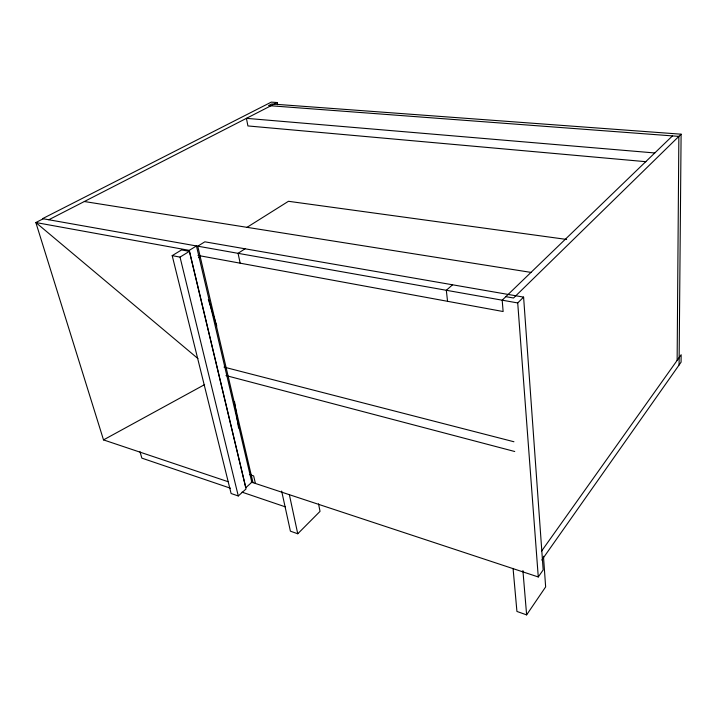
<?xml version="1.0" encoding="UTF-8"?>
<svg xmlns="http://www.w3.org/2000/svg" width="717" height="717" viewBox="0 0 717 717"><rect width="100%" height="100%" fill="white"/><g stroke="black" fill="none" stroke-linecap="round" stroke-linejoin="round"><path stroke-width="1.08" d="M677.135 360.409L678.856 136.382L268.579 105.614L271.752 103.992L681.105 134.187L679.08 364.998M513.067 568.393L516.93 611.449L526.628 614.881L545.646 586.909L543.468 556.267M251.183 482.066L538.27 576.961L543.172 569.916L523.598 297.116L204.838 241.817L197.758 246.182L253.011 482.666M541.801 560.067L681.078 362.166L681.15 354.754L541.622 551.041M281.656 491.073L290.412 531.172L297.752 533.771L320.033 511.373L318.536 503.854M538.27 576.961L517.719 302.941L523.598 297.116M681.105 134.187L513.551 298.012L505.843 296.659M672.456 135.907L502.187 300.181L503.128 311.528L197.973 255.422M238.286 495.967L246.039 488.967L189.378 251.344L181.562 249.928L172.197 255.637L231.107 493.511L238.286 495.967L180.03 257.107L172.197 255.637M452.552 284.792L446.324 290.277L447.551 301.31M245.044 248.79L238.062 253.325L240.168 263.184M198.734 257.672L200.626 256.48M246.899 227.406L288.458 201.289L566.627 239.442M189.27 250.367L196.449 245.949L251.819 482.272L245.841 487.659L189.27 250.367L35.85 222.53L103.517 439.897L227.916 481.645M180.03 257.107L189.378 251.344M103.517 439.897L204.632 384.599M48.801 219.752L277.21 102.549L277.604 104.745M43.235 218.766L35.85 222.53L197.919 358.554M277.21 102.549L271.295 102.119L42.545 218.649L517.719 302.941M654.773 152.963L246.424 118.341L247.912 125.941L645.892 161.692M84.337 201.522L530.992 272.397M223.982 367.086L513.928 441.753M225.963 375.556L514.734 451.504M249.417 474.537L253.657 475.918L255.404 483.455M230.417 488.196L141.867 458.136L139.985 451.71M242.005 492.14L285.223 506.811M208.333 299.5L216.785 326.038M289.354 494.622L297.752 533.771M234.531 401.663L238.582 428.049M522.908 570.562L526.628 614.881"/></g></svg>
